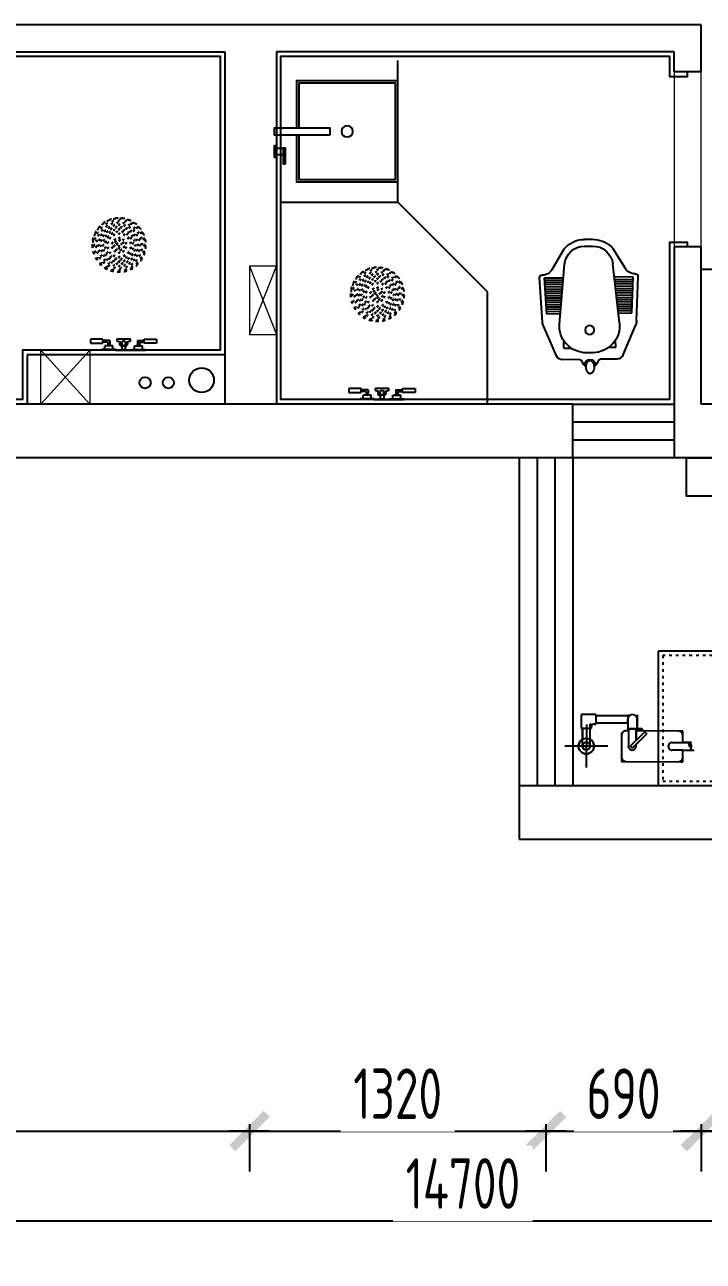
# Model space of a CAD drawing. Header units: inches. Extents: x -41 to 18814, y 11 to 13475.
# Drawn here: x 7514 to 10534, y 11 to 5520 of the extents above; entities that cross this region are included whole.
import ezdxf

# ---------------------------------------------------------------- set-up
doc = ezdxf.new("R2010")
doc.units = ezdxf.units.IN
doc.header["$MEASUREMENT"] = 0
doc.linetypes.add('ACAD_ISO03W100', pattern=[30, 12, -18])
doc.linetypes.add('iGo户型优化31', pattern=[0.35, 0.25, -0.1])
for name, color, linetype in [('IBS-003-建筑窗框', 3, 'Continuous'), ('IBS-182-原建筑非承重墙', 150, 'Continuous'), ('IBS-63-原建筑窗', 63, 'Continuous'), ('IDS-030-造型完成面(看线)', 30, 'Continuous'), ('IDS-040-固定高家具', 40, 'Continuous'), ('IFF-31-卫浴洁具', 31, 'Continuous'), ('iGo户型优化', 7, 'Continuous'), ('外标注', 50, 'Continuous')]:
    doc.layers.add(name, color=color, linetype=linetype)
doc.layers.add('天棚材质标注', color=2, linetype='Continuous', lineweight=5)
doc.layers.add('门', color=65, linetype='Continuous', lineweight=13)
doc.styles.add('HBA-DIMT', font='ARCHS.SHX', dxfattribs={"width": 0.8})
doc.dimstyles.new('HBA_40', dxfattribs={"dimscale": 50, "dimtxt": 2.5, "dimasz": 0.1, "dimexe": 2, "dimexo": 2.5, "dimgap": 0.6, "dimtad": 1, "dimdec": 0, "dimrnd": 5, "dimzin": 0, "dimtxsty": 'HBA-DIMT', "dimblk": 'HBA_DIMENSION_TICK', "dimblk1": 'HBA_DIMENSION_TICK', "dimblk2": 'HBA_DIMENSION_TICK', "dimcen": 0.125, "dimclrd": 44, "dimclre": 44, "dimclrt": 2, "dimadec": 0, "dimazin": 0, "dimtfac": 1, "dimtdec": 0, "dimtix": 1, "dimtmove": 1, "dimatfit": 3, "dimldrblk": 'HBA_Leader_Dot', "dimfxl": 0, "dimtvp": 1, "dimtfill": 1, "dimtolj": 1, "dimtzin": 0, "dimarcsym": 0})

# ---------------------------------------------------------------- blocks, each defined once
blk = doc.blocks.new('11')
at = {"layer": 'IBS-182-原建筑非承重墙'}
for p, q in [((140567.3, -1080.2), (140567.1, -1131.5)), ((140567.3, -1080.2), (140567.1, -1131.5)), ((140567.2, -1100.7), (140567.1, -1131.5)), ((140840.5, -1081), (140567.3, -1080.2)), ((140575.7, -1080.3), (140567.3, -1080.2)), ((140820, -1080.9), (140587.7, -1080.3)), ((140820, -1080.9), (140587.7, -1080.3)), ((140840.5, -1081), (140820, -1080.9)), ((140840.2, -1209.1), (140840.5, -1081)), ((140840.2, -1197.1), (140840.5, -1101.4)), ((140840.2, -1209.1), (140840.5, -1101.4)), ((140840.5, -1101.4), (140840.5, -1081)), ((140996.6, -1245.4), (140997.1, -1054.1)), ((140567.1, -1131.5), (140516.4, -1131.3)), ((140535.4, -1131.4), (140527.6, -1131.4)), ((140567.1, -1131.5), (140535.4, -1131.4)), ((140567.1, -1131.5), (140535.4, -1131.4)), ((140567.1, -1131.5), (140614.9, -1131.6)), ((140787.9, -1144.5), (140727.7, -1204.5)), ((140797.1, -1153.8), (140736.8, -1213.7)), ((140775.4, -1157), (140787.9, -1144.5)), ((140775.4, -1149.1), (140775.4, -1157)), ((140775.4, -1149.1), (140775.4, -1157)), ((140775.4, -1149.1), (140775.4, -1157)), ((140809.4, -1217.5), (140809.6, -1149.2)), ((140809.4, -1227.1), (140809.6, -1149.2)), ((140809.6, -1144.6), (140809.6, -1149.2)), ((140809.6, -1149.2), (140809.6, -1144.6)), ((140901.2, -1149.5), (141092.5, -1150)), ((140979.8, -1149.7), (140979.6, -1227.6)), ((141013.9, -1149.8), (141013.7, -1227.7)), ((140528, -1165.5), (140567, -1165.6)), ((140528, -1165.5), (140567, -1165.6)), ((140567, -1165.6), (140535.3, -1165.5)), ((140567, -1165.6), (140566.9, -1196.4)), ((140567, -1165.6), (140566.9, -1216.9)), ((140567, -1165.6), (140566.9, -1196.4)), ((140566.9, -1208.4), (140566.9, -1216.9)), ((140614.8, -1165.8), (140567, -1165.6)), ((140775.4, -1157), (140727.7, -1204.5)), ((140736.8, -1213.7), (140727.7, -1204.5)), ((140727.7, -1204.5), (140736.8, -1213.7)), ((140736.8, -1213.7), (140775.4, -1175.4)), ((140736.8, -1213.7), (140775.4, -1175.4)), ((140775.4, -1175.4), (140775.2, -1227)), ((140775.3, -1217.4), (140775.4, -1175.4)), ((140775.4, -1175.4), (140775.3, -1217.4)), ((140979.7, -1180.1), (140979.5, -1248.1)), ((140979.7, -1180.1), (140979.6, -1227.6)), ((141013.7, -1227.7), (141013.9, -1180.2)), ((141013.7, -1227.7), (141013.9, -1180.2)), ((140566.9, -1216.9), (140769.8, -1217.4)), ((140566.9, -1216.9), (140587.4, -1216.9)), ((140587.4, -1216.9), (140775.3, -1217.4)), ((140587.4, -1216.9), (140740.4, -1217.3)), ((140750, -1226.9), (140736.8, -1213.7)), ((140740.4, -1217.3), (140750, -1226.9)), ((140775.2, -1227), (140750, -1226.9)), ((140750, -1226.9), (140769.8, -1227)), ((140769.8, -1217.4), (140769.6, -1288.5)), ((140769.7, -1268.6), (140769.8, -1227)), ((140769.8, -1227), (140769.7, -1268.6)), ((140812.1, -1227.1), (140769.8, -1227)), ((140775.3, -1217.4), (140775.2, -1227)), ((140775.3, -1217.4), (140775.2, -1227)), ((140775.2, -1227), (140809.4, -1227.1)), ((140809.4, -1217.5), (140819.7, -1217.5)), ((140809.4, -1217.5), (140809.4, -1227.1)), ((140812.1, -1251.7), (140812, -1268.8)), ((140812, -1285.8), (140812.1, -1251.7)), ((140812, -1285.8), (140812.1, -1251.7)), ((140812.1, -1251.7), (140812.1, -1220.6)), ((140812.1, -1251.7), (140812.1, -1220.6)), ((140812.1, -1251.7), (140812.1, -1227.1)), ((140812.1, -1251.7), (140954.9, -1251.7)), ((140954.9, -1251.7), (140953, -1251.7)), ((140954.9, -1251.7), (140953, -1251.7)), ((140954.8, -1290.4), (140954.9, -1248.1)), ((140961.8, -1248.1), (140954.9, -1248.1)), ((140954.9, -1250.9), (140954.9, -1251.7)), ((140954.9, -1250.9), (140954.9, -1251.7)), ((140975.4, -1248.1), (140975.5, -1227.6)), ((140975.5, -1234.5), (140975.4, -1248.1)), ((140979.5, -1248.1), (140975.4, -1248.1)), ((140975.4, -1248.1), (140979.5, -1248.1)), ((140975.5, -1234.5), (140975.5, -1227.6)), ((140975.5, -1227.6), (140979.6, -1227.6)), ((140975.5, -1227.6), (141017.8, -1227.7)), ((140979.6, -1227.6), (140975.5, -1227.6)), ((140975.5, -1227.6), (140975.5, -1234.5)), ((140979.5, -1248.1), (140979.6, -1227.6)), ((140979.6, -1227.6), (141013.7, -1227.7)), ((140979.6, -1227.6), (141017.8, -1227.7)), ((141013.7, -1227.7), (141017.8, -1227.7)), ((141017.8, -1227.7), (141013.7, -1227.7)), ((141017.8, -1227.7), (141013.7, -1227.7)), ((141017.8, -1234.6), (141017.7, -1290.5)), ((141017.8, -1234.6), (141017.8, -1227.7)), ((141017.8, -1234.6), (141017.8, -1227.7)), ((141017.8, -1227.7), (141017.8, -1234.6)), ((141017.8, -1234.6), (141017.8, -1227.7)), ((141017.8, -1227.7), (141017.8, -1234.6)), ((140769.7, -1268.6), (140769.6, -1288.5)), ((140803.1, -1285.8), (140812, -1285.8)), ((140954.8, -1285.8), (140803.3, -1285.8)), ((140803.3, -1285.8), (140812, -1285.8)), ((140954.8, -1290.4), (140981.7, -1290.5)), ((140981.7, -1290.5), (141017.7, -1290.5))]:
    blk.add_line(p, q, dxfattribs=at)
blk.add_circle((140996.9, -1149.8), 34.9, dxfattribs=at)
for start, end in [(0, 180), (0, 180), (180, 240.5217), (180, 240.5217), (299.176, 0), (299.176, 0)]:
    blk.add_arc((140996.9, -1149.8), 34.9, start, end, dxfattribs=at)
for centre, major_axis, start_param, end_param in [((140587.7, -1100.8), (-14.5, 14.5), 5.495149, 7.065946), ((140820, -1101.4), (-14.5, -14.5), 2.353557, 3.924353), ((140553.1, -1148.5), (-17.5, -17.5), -1.141223, -0.024085), ((140539.5, -1139.9), (-6.72, -6.72), 4.378011, 6.612288), ((140531.1, -1157), (-6.72, -6.72), 1.236418, 3.470695), ((140614.9, -1148.7), (-12.1, -12.1), 0.78276, 3.924353), ((140792.5, -1149.1), (-12.1, 12.1), 3.924353, 7.065946), ((140792.5, -1149.1), (-4.6, -4.6), 1.568158, 4.709751), ((140996.9, -1149.8), (-12.1, 12.1), 4.709751, 10.992936), ((140587.4, -1196.4), (-14.5, 14.5), 0.78276, 2.353557), ((140819.7, -1197), (-14.5, -14.5), 0.78276, 2.353557), ((140961.8, -1234.4), (-9.66, 9.66), 2.353557, 3.924353), ((140790.8, -1268.7), (-15, 15), 0.78276, 2.986227), ((140790.8, -1268.7), (-15, 15), 2.986227, 3.924353)]:
    blk.add_ellipse(centre, major_axis=major_axis, ratio=1, start_param=start_param, end_param=end_param, dxfattribs=at)
at = {"layer": 'IBS-182-原建筑非承重墙', "extrusion": (0, 0, -1)}
for start_param, end_param in [(5.500425, 7.071221), (5.500425, 7.071221), (3.929629, 5.500425), (3.929629, 5.500425), (2.358832, 3.929629), (2.358832, 3.929629), (7.071221, 8.642018), (7.071221, 8.642018)]:
    blk.add_ellipse((140996.9, -1149.8), major_axis=(-12.1, 12.1), ratio=1, start_param=start_param, end_param=end_param, dxfattribs=at)
blk = doc.blocks.new('HBA_DIMENSION_TICK')
at = {"color": 0, "linetype": 'ByBlock'}
for p, q in [((-10, 0), (0, 0)), ((0, 0), (10, 0))]:
    blk.add_line(p, q, dxfattribs=at)
at = {"color": 50, "linetype": 'ByBlock'}
blk.add_solid([(-10, -7), (-7, -10), (7, 10), (10, 7)], dxfattribs=at)
blk = doc.blocks.new('*D59')
at = {"layer": 'Defpoints', "color": 0, "transparency": 16777216}
for p in [(5703.7, 846.5), (8513.7, 846.5), (8513.7, 591.5)]:
    blk.add_point(p, dxfattribs=at)
at = {"layer": '外标注', "color": 44, "lineweight": -2, "transparency": 16777216}
for p, q in [((5703.7, 621.5), (5703.7, 411.5)), ((8513.7, 621.5), (8513.7, 411.5)), ((5712.7, 591.5), (8504.7, 591.5))]:
    blk.add_line(p, q, dxfattribs=at)
at = {"layer": '外标注', "color": 44, "lineweight": -2, "transparency": 16777216, "xscale": 9, "yscale": 9, "zscale": 9, "rotation": 180}
blk.add_blockref('HBA_DIMENSION_TICK', (5703.7, 591.5), dxfattribs=at)
at = {"layer": '外标注', "color": 44, "lineweight": -2, "transparency": 16777216, "xscale": 9, "yscale": 9, "zscale": 9}
blk.add_blockref('HBA_DIMENSION_TICK', (8513.7, 591.5), dxfattribs=at)
at = {"layer": '外标注', "color": 2, "transparency": 16777216, "insert": (7108.7, 758), "char_height": 225, "attachment_point": 5, "style": 'HBA-DIMT', "bg_fill": 3, "box_fill_scale": 1.25, "bg_fill_color": 256, "bg_fill_true_color": 13158600, "bg_fill_transparency": 0}
blk.add_mtext('\\A1;2810', dxfattribs=at)
blk = doc.blocks.new('HBA_Leader_Dot')
at = {"color": 0, "linetype": 'ByBlock'}
blk.add_line((-5, 0), (-10, 0), dxfattribs=at)
at = {"color": 0, "linetype": 'ByBlock', "const_width": 5}
blk.add_lwpolyline([(-2.5, 0, 1), (2.5, 0, 1)], format="xyb", close=True, dxfattribs=at)
blk = doc.blocks.new('*D60')
at = {"layer": 'Defpoints', "color": 0, "transparency": 16777216}
for p in [(8513.7, 846.5), (9833.7, 846.5), (9833.7, 591.5)]:
    blk.add_point(p, dxfattribs=at)
at = {"layer": '外标注', "color": 44, "lineweight": -2, "transparency": 16777216}
for p, q in [((8513.7, 621.5), (8513.7, 411.5)), ((9833.7, 621.5), (9833.7, 411.5)), ((8522.7, 591.5), (9824.7, 591.5))]:
    blk.add_line(p, q, dxfattribs=at)
at = {"layer": '外标注', "color": 44, "lineweight": -2, "transparency": 16777216, "xscale": 9, "yscale": 9, "zscale": 9, "rotation": 180}
blk.add_blockref('HBA_DIMENSION_TICK', (8513.7, 591.5), dxfattribs=at)
at = {"layer": '外标注', "color": 44, "lineweight": -2, "transparency": 16777216, "xscale": 9, "yscale": 9, "zscale": 9}
blk.add_blockref('HBA_DIMENSION_TICK', (9833.7, 591.5), dxfattribs=at)
at = {"layer": '外标注', "color": 2, "transparency": 16777216, "insert": (9173.7, 758), "char_height": 225, "attachment_point": 5, "style": 'HBA-DIMT', "bg_fill": 3, "box_fill_scale": 1.25, "bg_fill_color": 256, "bg_fill_true_color": 13158600, "bg_fill_transparency": 0}
blk.add_mtext('\\A1;1320', dxfattribs=at)
blk = doc.blocks.new('*D37')
at = {"layer": 'Defpoints', "color": 0, "transparency": 16777216}
for p in [(9833.7, 846.5), (10523.7, 846.5), (10523.7, 591.5)]:
    blk.add_point(p, dxfattribs=at)
at = {"layer": '外标注', "color": 44, "lineweight": -2, "transparency": 16777216}
for p, q in [((9833.7, 621.5), (9833.7, 411.5)), ((10523.7, 621.5), (10523.7, 411.5)), ((9842.7, 591.5), (10514.7, 591.5))]:
    blk.add_line(p, q, dxfattribs=at)
at = {"layer": '外标注', "color": 44, "lineweight": -2, "transparency": 16777216, "xscale": 9, "yscale": 9, "zscale": 9, "rotation": 180}
blk.add_blockref('HBA_DIMENSION_TICK', (9833.7, 591.5), dxfattribs=at)
at = {"layer": '外标注', "color": 44, "lineweight": -2, "transparency": 16777216, "xscale": 9, "yscale": 9, "zscale": 9}
blk.add_blockref('HBA_DIMENSION_TICK', (10523.7, 591.5), dxfattribs=at)
at = {"layer": '外标注', "color": 2, "transparency": 16777216, "insert": (10178.7, 758), "char_height": 225, "attachment_point": 5, "style": 'HBA-DIMT', "bg_fill": 3, "box_fill_scale": 1.25, "bg_fill_color": 256, "bg_fill_true_color": 13158600, "bg_fill_transparency": 0}
blk.add_mtext('\\A1;690', dxfattribs=at)
blk = doc.blocks.new('*D38')
at = {"layer": 'Defpoints', "color": 0, "transparency": 16777216}
for p in [(10523.7, 846.5), (12203.7, 846.5), (12203.7, 591.5)]:
    blk.add_point(p, dxfattribs=at)
at = {"layer": '外标注', "color": 44, "lineweight": -2, "transparency": 16777216}
for p, q in [((10523.7, 621.5), (10523.7, 411.5)), ((12203.7, 621.5), (12203.7, 411.5)), ((10532.7, 591.5), (12194.7, 591.5))]:
    blk.add_line(p, q, dxfattribs=at)
at = {"layer": '外标注', "color": 44, "lineweight": -2, "transparency": 16777216, "xscale": 9, "yscale": 9, "zscale": 9, "rotation": 180}
blk.add_blockref('HBA_DIMENSION_TICK', (10523.7, 591.5), dxfattribs=at)
at = {"layer": '外标注', "color": 44, "lineweight": -2, "transparency": 16777216, "xscale": 9, "yscale": 9, "zscale": 9}
blk.add_blockref('HBA_DIMENSION_TICK', (12203.7, 591.5), dxfattribs=at)
at = {"layer": '外标注', "color": 2, "transparency": 16777216, "insert": (11363.7, 758), "char_height": 225, "attachment_point": 5, "style": 'HBA-DIMT', "bg_fill": 3, "box_fill_scale": 1.25, "bg_fill_color": 256, "bg_fill_true_color": 13158600, "bg_fill_transparency": 0}
blk.add_mtext('\\A1;1680', dxfattribs=at)
blk = doc.blocks.new('*D42')
at = {"layer": 'Defpoints', "color": 0, "transparency": 16777216}
for p in [(2114, 591.5), (16814, 591.5), (16814, 191.5)]:
    blk.add_point(p, dxfattribs=at)
at = {"layer": '外标注', "color": 44, "lineweight": -2, "transparency": 16777216}
for p, q in [((2114, 366.5), (2114, 11.5)), ((16814, 366.5), (16814, 11.5)), ((2123, 191.5), (16805, 191.5))]:
    blk.add_line(p, q, dxfattribs=at)
at = {"layer": '外标注', "color": 44, "lineweight": -2, "transparency": 16777216, "xscale": 9, "yscale": 9, "zscale": 9, "rotation": 180}
blk.add_blockref('HBA_DIMENSION_TICK', (2114, 191.5), dxfattribs=at)
at = {"layer": '外标注', "color": 44, "lineweight": -2, "transparency": 16777216, "xscale": 9, "yscale": 9, "zscale": 9}
blk.add_blockref('HBA_DIMENSION_TICK', (16814, 191.5), dxfattribs=at)
at = {"layer": '外标注', "color": 2, "transparency": 16777216, "insert": (9464, 358), "char_height": 225, "attachment_point": 5, "style": 'HBA-DIMT', "bg_fill": 3, "box_fill_scale": 1.25, "bg_fill_color": 256, "bg_fill_true_color": 13158600, "bg_fill_transparency": 0}
blk.add_mtext('\\A1;14700', dxfattribs=at)
blk = doc.blocks.new('A$C4f8d1d60')
at = {"color": 8}
for p, q in [((48.8, 294, 0), (31.2, 294, 0)), ((31.2, 294, 0), (31.2, 239, 0)), ((48.8, 239, 0), (48.8, 294, 0)), ((48.8, 294, 0), (48.8, 294, 0)), ((3.6, 244, 0), (0, 244, 0)), ((0, 182, 0), (0, 244, 0)), ((3.6, 182, 0), (3.6, 244, 0)), ((3.6, 230.5, 0), (20, 230.5, 0)), ((20, 195.5, 0), (20, 230.5, 0)), ((31.2, 239, 0), (48.8, 239, 0)), ((36, 217, 0), (36, 239, 0)), ((44, 209, 0), (44, 239, 0)), ((3.6, 182, 0), (0, 182, 0)), ((0, 112, 0), (0, 182, 0)), ((3.6, 195.5, 0), (20, 195.5, 0)), ((24, 220, 0), (20, 220, 0)), ((24, 206, 0), (20, 206, 0)), ((24, 206, 0), (24, 220, 0)), ((36, 217, 0), (24, 217, 0)), ((44, 209, 0), (24, 209, 0)), ((41, 177.9, 0), (50.8, 177.9, 0)), ((50.8, 117.7, 0), (50.8, 177.9, 0)), ((3.6, 159.5, 0), (0, 159.5, 0)), ((0, 159.5, 0), (0, 134.5, 0)), ((3.6, 134.5, 0), (0, 134.5, 0)), ((3.6, 112, 0), (0, 112, 0)), ((0, 112, 0), (0, 50, 0)), ((3.6, 134.5, 0), (3.6, 159.5, 0)), ((15.4, 154.5, 0), (3.6, 154.5, 0)), ((15.4, 139.5, 0), (3.6, 139.5, 0)), ((3.6, 112, 0), (3.6, 50, 0)), ((31.2, 164.5, 0), (31.2, 159.5, 0)), ((31.2, 159.5, 0), (36.2, 159.5, 0)), ((31.2, 134.5, 0), (31.2, 129.5, 0)), ((31.2, 134.5, 0), (36.2, 134.2, 0)), ((40.5, 117.7, 0), (50.8, 117.7, 0)), ((3.6, 98.5, 0), (20, 98.5, 0)), ((3.6, 63.5, 0), (20, 63.5, 0)), ((20, 98.5, 0), (20, 63.5, 0)), ((24, 88, 0), (20, 88, 0)), ((24, 74, 0), (20, 74, 0)), ((24, 88, 0), (24, 74, 0)), ((44, 85, 0), (24, 85, 0)), ((36, 77, 0), (24, 77, 0)), ((36, 77, 0), (36, 55, 0)), ((44, 85, 0), (44, 55, 0)), ((3.6, 50, 0), (0, 50, 0)), ((31.2, 0, 0), (31.2, 55, 0)), ((31.2, 55, 0), (48.8, 55, 0)), ((48.8, 0, 0), (31.2, 0, 0)), ((48.8, 55, 0), (48.8, 0, 0)), ((48.8, 0, 0), (48.8, 0, 0))]:
    blk.add_line(p, q, dxfattribs=at)
at = {"color": 8, "linetype": 'ACAD_ISO03W100'}
for centre, radius in [((468.8, 126.7, 0), 120), ((468.8, 126.7, 0), 118), ((412.8, 223.7, 0), 3), ((423.5, 218.1, 0), 3), ((439.9, 234.9, 0), 3), ((448.7, 226.8, 0), 3), ((468.8, 238.7, 0), 3), ((468.8, 218.7, 0), 3), ((475.3, 228.5, 0), 3), ((497.8, 234.9, 0), 3), ((501.4, 223.4, 0), 3), ((524.8, 223.7, 0), 3), ((371.8, 182.7, 0), 3), ((383.9, 183.2, 0), 3), ((389.2, 172.7, 0), 3), ((389.6, 205.9, 0), 3), ((395, 162.3, 0), 3), ((401.4, 203.3, 0), 3), ((403.8, 191.8, 0), 3), ((408, 181.7, 0), 3), ((410.6, 169.1, 0), 3), ((422.8, 206.4, 0), 3), ((425.9, 196.6, 0), 3), ((426.5, 185, 0), 3), ((432.2, 176.7, 0), 3), ((436.4, 167.4, 0), 3), ((445, 215.6, 0), 3), ((446.6, 195.2, 0), 3), ((447.4, 205.9, 0), 3), ((454.1, 187, 0), 3), ((457.3, 177.4, 0), 3), ((468.8, 198.7, 0), 3), ((470.5, 208.7, 0), 3), ((478.3, 188, 0), 3), ((480.4, 177.4, 0), 3), ((491.1, 195.2, 0), 3), ((492.7, 215.6, 0), 3), ((493.6, 204.9, 0), 3), ((501, 179.8, 0), 3), ((501.3, 167.4, 0), 3), ((511.2, 185, 0), 3), ((514.6, 194.8, 0), 3), ((514.8, 206.4, 0), 3), ((518.8, 163.4, 0), 3), ((525.3, 211.7, 0), 3), ((527.1, 169.1, 0), 3), ((531.9, 179.2, 0), 3), ((533.9, 191.8, 0), 3), ((545.4, 194.2, 0), 3), ((548, 205.9, 0), 3), ((548.5, 172.7, 0), 3), ((560.2, 172, 0), 3), ((565.8, 182.7, 0), 3), ((356.8, 126.7, 0), 3), ((360.7, 155.7, 0), 3), ((367, 133.2, 0), 3), ((372.2, 159.3, 0), 3), ((376.8, 126.7, 0), 3), ((380, 150.6, 0), 3), ((387.5, 116.8, 0), 3), ((387.9, 140.1, 0), 3), ((396.8, 126.7, 0), 3), ((400.4, 149, 0), 3), ((407.6, 136.2, 0), 3), ((408.6, 112, 0), 3), ((415.8, 158.9, 0), 3), ((416.8, 126.7, 0), 3), ((422, 149.3, 0), 3), ((436.8, 126.7, 0), 3), ((443, 145.6, 0), 3), ((443, 107.9, 0), 3), ((448.2, 134.3, 0), 3), ((450.1, 115.3, 0), 3), ((456.8, 126.7, 0), 3), ((459, 157.2, 0), 3), ((461.8, 147.6, 0), 3), ((468.8, 126.7, 0), 5), ((474.8, 137.1, 0), 3), ((474.8, 116.4, 0), 3), ((478.7, 157.2, 0), 3), ((480.8, 145.2, 0), 3), ((484.2, 111, 0), 3), ((490.7, 128.9, 0), 3), ((494.7, 145.6, 0), 3), ((494.7, 107.9, 0), 3), ((500.8, 126.7, 0), 3), ((515.7, 149.3, 0), 3), ((520.8, 126.7, 0), 3), ((529.1, 141.5, 0), 3), ((530.1, 117.3, 0), 3), ((537.3, 149, 0), 3), ((540.8, 126.7, 0), 3), ((544.1, 159.3, 0), 3), ((549.8, 113.4, 0), 3), ((550.2, 136.7, 0), 3), ((557.7, 150.6, 0), 3), ((560.8, 126.7, 0), 3), ((568.8, 146.8, 0), 3), ((570.6, 120.3, 0), 3), ((577, 155.7, 0), 3), ((580.8, 126.7, 0), 3), ((360.7, 97.8, 0), 3), ((368.8, 106.7, 0), 3), ((371.8, 70.7, 0), 3), ((377.5, 81.5, 0), 3), ((380, 102.9, 0), 3), ((389.2, 80.7, 0), 3), ((392.3, 59.3, 0), 3), ((393.6, 94.2, 0), 3), ((400.4, 104.5, 0), 3), ((403.8, 61.7, 0), 3), ((405.8, 74.3, 0), 3), ((410.6, 84.4, 0), 3), ((418.8, 90.1, 0), 3), ((422, 104.2, 0), 3), ((423.1, 58.7, 0), 3), ((426.5, 68.5, 0), 3), ((436.4, 86.1, 0), 3), ((436.7, 73.7, 0), 3), ((446.6, 58.3, 0), 3), ((457.3, 76.1, 0), 3), ((459, 96.3, 0), 3), ((459.4, 65.5, 0), 3), ((466.1, 104.9, 0), 3), ((468.8, 54.7, 0), 3), ((478.7, 96.3, 0), 3), ((480.4, 76.1, 0), 3), ((483.6, 66.5, 0), 3), ((491.1, 58.3, 0), 3), ((501.3, 86.1, 0), 3), ((505.5, 76.8, 0), 3), ((511.2, 68.5, 0), 3), ((511.7, 56.9, 0), 3), ((515.7, 104.2, 0), 3), ((521.8, 94.6, 0), 3), ((527.1, 84.4, 0), 3), ((529.7, 71.8, 0), 3), ((533.9, 61.7, 0), 3), ((537.3, 104.5, 0), 3), ((542.7, 91.2, 0), 3), ((548.5, 80.7, 0), 3), ((553.8, 70.3, 0), 3), ((557.7, 102.9, 0), 3), ((565.5, 94.2, 0), 3), ((565.8, 70.7, 0), 3), ((577, 97.8, 0), 3), ((389.6, 47.6, 0), 3), ((412.3, 41.8, 0), 3), ((412.8, 29.8, 0), 3), ((422.8, 47.1, 0), 3), ((436.2, 30.1, 0), 3), ((439.9, 18.6, 0), 3), ((444.1, 48.6, 0), 3), ((445, 37.9, 0), 3), ((462.4, 25, 0), 3), ((467.2, 44.8, 0), 3), ((468.8, 34.7, 0), 3), ((468.8, 14.7, 0), 3), ((488.9, 26.7, 0), 3), ((490.3, 47.6, 0), 3), ((492.7, 37.9, 0), 3), ((497.8, 18.6, 0), 3), ((514.1, 35.4, 0), 3), ((514.8, 47.1, 0), 3), ((524.8, 29.8, 0), 3), ((536.2, 50.2, 0), 3), ((548, 47.6, 0), 3)]:
    blk.add_circle(centre, radius, dxfattribs=at)
at = {"color": 8}
blk.add_circle((31.2, 147, 0), 9.39, dxfattribs=at)
for centre, radius, start, end in [((74.7, 159.2, 0), 38.6, 151.0182, 179.603), ((31.2, 147, 0), 17.5, 89.9939, 154.6169), ((31.2, 147, 0), 17.5, 205.3708, 269.9939), ((31.2, 147, 0), 12.5, 89.9939, 269.9939), ((63.6, 132.7, 0), 27.5, 176.8326, 212.9544)]:
    blk.add_arc(centre, radius, start, end, dxfattribs=at)
blk = doc.blocks.new('抖音iGo户型优化-0721')
at = {"layer": 'IFF-31-卫浴洁具', "ltscale": 100}
for p, q in [((23051.6, -200812.2), (22992.6, -200945.2)), ((23154.8, -200795.4), (23079.4, -200794.4)), ((23213.8, -200826.2), (23185.7, -200825.8)), ((23321, -200797.7), (23245.6, -200796.7)), ((23348.3, -200816.3), (23403.6, -200950.8)), ((23084.4, -200846.4), (23083.9, -200879.7)), ((23084.4, -200846.4), (23116.3, -200846.8)), ((23314.6, -200849.5), (23282.6, -200849.1)), ((23314.6, -200849.5), (23314.1, -200882.9)), ((22988.4, -200962.2), (22975.7, -201159)), ((23008, -200998.5), (22997.4, -201159)), ((23068.8, -200999.3), (23008, -200998.5)), ((23064.5, -200955.1), (23087.1, -201218.7)), ((23331.5, -200958.7), (23301.7, -201221.6)), ((23407.4, -200967.9), (23414.7, -201165)), ((23072.6, -201049.4), (23004.7, -201048.5)), ((23071.7, -201039.4), (23005.4, -201038.5)), ((23070.8, -201029.4), (23006, -201028.5)), ((23070, -201019.4), (23006.7, -201018.5)), ((23069.1, -201009.3), (23007.3, -201008.5)), ((23320.9, -201052.8), (23388.7, -201053.7)), ((23322, -201042.8), (23388.3, -201043.7)), ((23323.1, -201032.8), (23387.9, -201033.7)), ((23324.3, -201022.8), (23387.6, -201023.7)), ((23325.4, -201012.9), (23387.2, -201013.7)), ((23326, -201002.9), (23386.8, -201003.7)), ((23386.8, -201003.7), (23393, -201164.5)), ((23077.7, -201109.5), (23000.7, -201108.4)), ((23076.9, -201099.5), (23001.4, -201098.4)), ((23076, -201089.4), (23002, -201088.4)), ((23075.1, -201079.4), (23002.7, -201078.4)), ((23074.3, -201069.4), (23003.4, -201068.5)), ((23073.4, -201059.4), (23004, -201058.5)), ((23315.2, -201102.7), (23390.7, -201103.8)), ((23316.3, -201092.7), (23390.3, -201093.7)), ((23317.5, -201082.8), (23389.9, -201083.7)), ((23318.6, -201072.8), (23389.5, -201073.7)), ((23319.7, -201062.8), (23389.1, -201063.7)), ((22997.4, -201159), (23082.1, -201160.2)), ((23081.2, -201149.5), (22998.1, -201148.4)), ((23080.3, -201139.5), (22998.7, -201138.4)), ((23079.4, -201129.5), (22999.4, -201128.4)), ((23078.6, -201119.5), (23000.1, -201118.4)), ((23393, -201164.5), (23308.3, -201163.3)), ((23309.5, -201152.6), (23392.6, -201153.8)), ((23310.7, -201142.7), (23392.2, -201143.8)), ((23311.8, -201132.7), (23391.8, -201133.8)), ((23312.9, -201122.7), (23391.4, -201123.8)), ((23314.1, -201112.7), (23391.1, -201113.8)), ((23031.4, -201196.4), (23083.8, -201285.4)), ((23358, -201200.9), (23303.2, -201288.4)), ((23175.5, -201300.9), (23211, -201301.4)), ((23175.1, -201330.9), (23210.6, -201331.4)), ((23210.6, -201331.4), (23175.1, -201330.9))]:
    blk.add_line(p, q, dxfattribs=at)
blk.add_circle((23198.4, -200927.2), 20, dxfattribs=at)
for centre, radius, start, end in [((23226.7, -200811.9), 66.5, 131.3509, 159.7158), ((23200.5, -200771.2), 25, 179.216, 359.216), ((23227, -200762.6), 44.3, 146.6708, 211.7611), ((23200.9, -200746.1), 13.4, 34.0457, 144.3862), ((23174.3, -200761.9), 44.3, 326.6708, 31.7611), ((23173.3, -200811.2), 66.5, 18.7161, 47.0811), ((23079, -200824.4), 30, 89.216, 156.0781), ((23184.1, -200945.8), 120, 89.216, 184.4244), ((23154.9, -200785.4), 10, 269.216, 339.7158), ((23200.4, -200778.5), 13.4, 214.0457, 324.3862), ((23212.2, -200946.2), 120, 354.0076, 89.216), ((23245.7, -200786.7), 10, 198.7161, 269.216), ((23320.6, -200827.7), 30, 22.3538, 89.216), ((23038.3, -200965.4), 50, 156.0781, 176.2889), ((23357.4, -200969.8), 50, 2.1431, 22.3538), ((22987.6, -201159.8), 12, 176.2889, 270.6079), ((22988.3, -201221.8), 50, 30.4869, 90.6079), ((23176.8, -201211), 90, 184.9106, 269.216), ((23400.4, -201227.4), 50, 87.8241, 147.945), ((23402.7, -201165.5), 12, 267.8241, 2.1431), ((23212.3, -201211.4), 90, 269.216, 353.5214), ((23126.9, -201260), 50, 210.4869, 224.5067), ((23176.8, -201211), 120, 224.5067, 269.216), ((23212.3, -201211.4), 120, 269.216, 313.9252), ((23260.8, -201261.9), 50, 313.9252, 327.945)]:
    blk.add_arc(centre, radius, start, end, dxfattribs=at)
blk = doc.blocks.new('抖音iGo户型优化-0715')
at = {"layer": 'IFF-31-卫浴洁具'}
for points in [[(13559.5, -200880.3), (13529.5, -200880.3), (13529.5, -200630.3), (13559.5, -200630.3)], [(13659.5, -200640.3), (13609.5, -200640.3), (13609.5, -200630.3), (13659.5, -200630.3)], [(13649.5, -200640.3), (13619.5, -200640.3), (13619.5, -200670.3), (13649.5, -200670.3)], [(13689.5, -200680.6), (13619.5, -200680.6), (13619.5, -200670.6), (13689.5, -200670.6)]]:
    blk.add_lwpolyline(points, close=True, dxfattribs=at)
blk.add_lwpolyline([(13559.5, -200730.3), (13769.5, -200730.3), (13769.5, -201180.3), (13319.5, -201180.3), (13319.5, -200730.3), (13529.5, -200730.3)], dxfattribs=at)
at = {"layer": 'iGo户型优化', "color": 251, "ltscale": 333}
blk.add_lwpolyline([(13559.5, -200740.3), (13759.5, -200740.3), (13759.5, -201170.3), (13329.5, -201170.3), (13329.5, -200740.3), (13529.5, -200740.3)], dxfattribs=at)
at = {"layer": 'iGo户型优化', "color": 7}
blk.add_circle((13544.5, -200955.3), 25, dxfattribs=at)

msp = doc.modelspace()

# ---------------------------------------------------------------- linework, layer by layer
at = {"layer": 'IBS-003-建筑窗框', "color": 251, "ltscale": 10}
for p, q in [((9953.7, 3829.8), (10403.7, 3829.8)), ((9713.7, 3589.8), (9713.7, 2129.8)), ((10403.7, 3589.8), (9953.7, 3589.8)), ((9953.7, 3589.8), (9953.7, 2129.8))]:
    msp.add_line(p, q, dxfattribs=at)
at = {"layer": 'IBS-182-原建筑非承重墙'}
for p, q in [((10523.7, 5519.8), (6873.7, 5519.8)), ((10523.7, 5309.8), (10523.7, 5519.8)), ((6703.7, 5399.8), (8403.7, 5399.8)), ((8403.7, 5399.8), (8403.7, 3829.8)), ((10403.7, 5399.8), (8633.7, 5399.8)), ((8633.7, 5399.8), (8633.7, 3829.8)), ((10403.7, 5309.8), (10403.7, 5399.8)), ((10523.7, 5309.8), (10403.7, 5309.8)), ((10523.7, 4529.8), (10403.7, 4529.8)), ((10403.7, 4529.8), (10403.7, 3589.8)), ((10523.7, 3829.8), (10523.7, 4529.8)), ((7523.7, 4049.8), (7523.7, 3829.8)), ((8403.7, 4049.8), (7523.7, 4049.8)), ((8633.7, 3829.8), (7253.7, 3829.8)), ((9953.7, 3829.8), (8633.7, 3829.8)), ((9953.7, 3589.8), (9953.7, 3829.8)), ((11493.7, 3829.8), (10523.7, 3829.8)), ((9713.7, 3589.8), (7253.7, 3589.8)), ((9953.7, 3589.8), (9713.7, 3589.8)), ((11493.7, 3589.8), (10403.7, 3589.8)), ((10663.7, 2129.8), (9713.7, 2129.8)), ((9713.7, 2129.8), (9713.7, 1891.5)), ((9713.7, 1891.5), (10663.7, 1891.5))]:
    msp.add_line(p, q, dxfattribs=at)
for centre, radius in [((8300.8, 3936.4), 55), ((8049.3, 3925), 25), ((8152.7, 3925), 25)]:
    msp.add_circle(centre, radius, dxfattribs=at)
at = {"layer": 'IBS-63-原建筑窗'}
for p, q in [((10403.7, 3749.8), (9953.7, 3749.8)), ((10403.7, 3669.8), (9953.7, 3669.8)), ((9793.7, 3589.8), (9793.7, 2129.8)), ((9873.7, 3589.8), (9873.7, 2129.8))]:
    msp.add_line(p, q, dxfattribs=at)
at = {"layer": 'IDS-030-造型完成面(看线)'}
for points in [[(6703.7, 5459.8), (6683.7, 5459.8), (6683.7, 5379.8), (8383.7, 5379.8), (8383.7, 4069.8), (7503.7, 4069.8), (7503.7, 3849.8), (5843.7, 3849.8), (5843.7, 5269.8), (5943.7, 5269.8), (5943.7, 5459.8), (5923.7, 5459.8)], [(10463.7, 4529.8), (10463.7, 4549.8), (10383.7, 4549.8), (10383.7, 3849.8), (8653.7, 3849.8), (8653.7, 5379.8), (10383.7, 5379.8), (10383.7, 5289.8), (10463.7, 5289.8), (10463.7, 5309.8)]]:
    msp.add_lwpolyline(points, dxfattribs=at)
at = {"layer": 'IDS-040-固定高家具'}
for p, q in [((11493.7, 4429.8), (10523.7, 4429.8)), ((12083.7, 2729.8), (10333.7, 2729.8)), ((10333.7, 2729.8), (10333.7, 2129.8))]:
    msp.add_line(p, q, dxfattribs=at)
msp.add_lwpolyline([(10459.5, 3589.8), (10829.5, 3589.8), (10829.5, 3419.8), (10459.5, 3419.8)], close=True, dxfattribs=at)
at = {"layer": 'IDS-040-固定高家具', "linetype": 'ACAD_ISO03W100'}
msp.add_lwpolyline([(10353.7, 2149.8), (11113.7, 2149.8), (11113.7, 2709.8), (10353.7, 2709.8)], close=True, dxfattribs=at)
at = {"layer": 'IFF-31-卫浴洁具', "ltscale": 0.02}
for p, q in [((9173.7, 4729.8), (9173.7, 5359.8)), ((8653.7, 4729.8), (9173.7, 4729.8)), ((9573.7, 4329.8), (9173.7, 4729.8)), ((9573.7, 3829.8), (9573.7, 4329.8))]:
    msp.add_line(p, q, dxfattribs=at)
at = {"layer": '天棚材质标注', "color": 1}
for p, q in [((8513.7, 4140.2), (8633.7, 4444.2)), ((8513.7, 4444.2), (8633.7, 4140.2)), ((7802.6, 3829.8), (7584.9, 4069.8)), ((7584.9, 3829.8), (7802.6, 4069.8))]:
    msp.add_line(p, q, dxfattribs=at)
for points in [[(8633.7, 4444.2), (8513.7, 4444.2), (8513.7, 4140.2), (8633.7, 4140.2)], [(7584.9, 4069.8), (7802.6, 4069.8), (7802.6, 3829.8), (7584.9, 3829.8)]]:
    msp.add_lwpolyline(points, close=True, dxfattribs=at)
at = {"layer": '门', "color": 8, "lineweight": 5}
msp.add_lwpolyline([(10403.7, 4529.8), (10523.7, 4529.8), (10523.7, 5309.8), (10403.7, 5309.8)], close=True, dxfattribs=at)

# ---------------------------------------------------------------- block references
at = {"color": 7, "linetype": 'iGo户型优化31', "xscale": -1, "rotation": 90}
msp.add_blockref('抖音iGo户型优化-0715', (-192006.6, 18589.2), dxfattribs=at)
at = {"layer": 'IBS-182-原建筑非承重墙', "rotation": 180}
msp.add_blockref('11', (151009.9, 1156.6), dxfattribs=at)
at = {"layer": 'IFF-31-卫浴洁具', "ltscale": 0.02, "xscale": -1}
for name, p, rotation in [('A$C4f8d1d60', (7806.7, 4069.8, 0), 270), ('抖音iGo户型优化-0721', (-13170.7, -196767.4), 180), ('A$C4f8d1d60', (8956.7, 3849.8, 0), 270)]:
    msp.add_blockref(name, p, dxfattribs=dict(at, rotation=rotation))

# ---------------------------------------------------------------- dimensions: what is measured, and where the dimension line sits
at = {"layer": '外标注'}
dim = msp.add_linear_dim(base=(8513.7, 591.5), p1=(5703.7, 846.5), p2=(8513.7, 846.5), dimstyle='HBA_40', override={"dimscale": 90, "dimfxl": 200, "dimfxlon": 1}, dxfattribs=at)
dim.commit()
dim.dimension.update_dxf_attribs({"geometry": '*D59', "text_midpoint": (7108.7, 758)})

# ---------------------------------------------------------------- next in the draw order: dimensions: what is measured, and where the dimension line sits
dim = msp.add_linear_dim(base=(9833.7, 591.5), p1=(8513.7, 846.5), p2=(9833.7, 846.5), dimstyle='HBA_40', override={"dimscale": 90, "dimfxl": 200, "dimfxlon": 1}, dxfattribs=at)
dim.commit()
dim.dimension.update_dxf_attribs({"geometry": '*D60', "text_midpoint": (9173.7, 758)})

# ---------------------------------------------------------------- next in the draw order: dimensions: what is measured, and where the dimension line sits
dim = msp.add_linear_dim(base=(10523.7, 591.5), p1=(9833.7, 846.5), p2=(10523.7, 846.5), dimstyle='HBA_40', override={"dimscale": 90, "dimfxl": 200, "dimfxlon": 1}, dxfattribs=at)
dim.commit()
dim.dimension.update_dxf_attribs({"geometry": '*D37', "text_midpoint": (10178.7, 758)})

# ---------------------------------------------------------------- next in the draw order: dimensions: what is measured, and where the dimension line sits
dim = msp.add_linear_dim(base=(12203.7, 591.5), p1=(10523.7, 846.5), p2=(12203.7, 846.5), dimstyle='HBA_40', override={"dimscale": 90, "dimfxl": 200, "dimfxlon": 1}, dxfattribs=at)
dim.commit()
dim.dimension.update_dxf_attribs({"geometry": '*D38', "text_midpoint": (11363.7, 758)})

# ---------------------------------------------------------------- next in the draw order: dimensions: what is measured, and where the dimension line sits
dim = msp.add_linear_dim(base=(16814, 191.5), p1=(2114, 591.5), p2=(16814, 591.5), dimstyle='HBA_40', override={"dimscale": 90, "dimfxl": 200, "dimfxlon": 1}, dxfattribs=at)
dim.commit()
dim.dimension.update_dxf_attribs({"geometry": '*D42', "text_midpoint": (9464, 358)})

doc.saveas('drawing.dxf')
